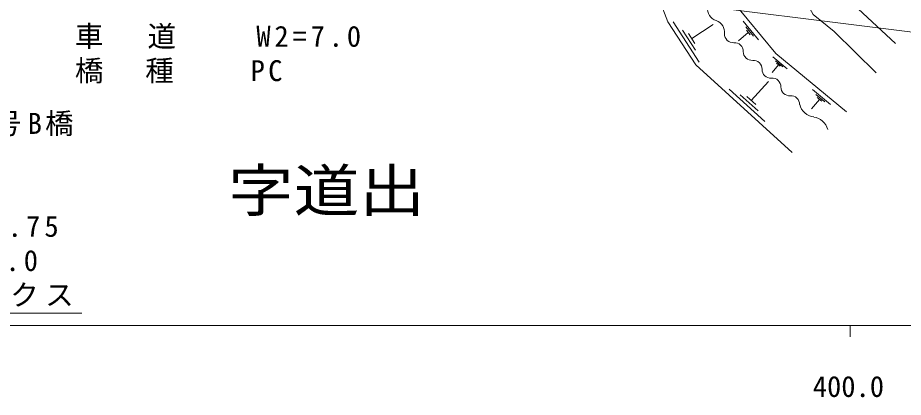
# Model space of a CAD drawing. Units: millimetres, scale not verified. Extents: x 40000 to 680000, y 20000 to 380000.
# Drawn here: x 395159 to 472646, y 198715 to 231926 of the extents above; entities that cross this region are included whole.
import ezdxf
from ezdxf.enums import TextEntityAlignment as Align

# ---------------------------------------------------------------- set-up
doc = ezdxf.new("R2010")
doc.units = ezdxf.units.MM
doc.header["$LTSCALE"] = 1000
for name, color, linetype, lineweight in [('M-BGD', 7, 'Continuous', 13), ('M-STR-HTXT', 7, 'Continuous', 13), ('M-TTL-BAND', 7, 'Continuous', 13)]:
    doc.layers.add(name, color=color, linetype=linetype, lineweight=lineweight)
doc.layers.add('M-BMK-HTXT', color=7, linetype='Continuous')
doc.styles.add('ＭＳ ゴシック', font='')
doc.styles.get('ＭＳ ゴシック').set_extended_font_data('MS Gothic')

msp = doc.modelspace()

# ---------------------------------------------------------------- linework, layer by layer
at = {"layer": 'M-BGD'}
for p, q in [((454797, 228047), (452522, 231573)), ((454130, 230113), (456010, 231326)), ((458629, 231619), (459974, 229998)), ((458857, 231124), (459529, 230314)), ((454463, 229080), (453326, 230843)), ((454414, 229672), (453845, 230554)), ((459085, 230630), (458220, 229912)), ((458917, 230832), (459253, 230427)), ((461718, 227811), (461167, 227143)), ((461229, 228494), (462482, 227461)), ((461473, 228152), (462100, 227636)), ((461561, 227940), (461874, 227681)), ((459348, 224681), (460853, 226341)), ((460528, 222856), (457416, 225677)), ((464694, 225637), (466266, 224340)), ((459938, 223769), (458382, 225179)), ((459737, 224329), (458959, 225034)), ((465307, 224778), (464616, 223940)), ((465001, 225208), (465787, 224559)), ((465111, 224941), (465504, 224616))]:
    msp.add_line(p, q, dxfattribs=at)
for points in [[(470274, 227110), (466587, 230723), (464747, 232209), (462250, 236694), (460695, 240573), (458099, 247889), (448332, 283194)], [(467670, 223701), (461488, 228799), (457730, 233330), (454699, 241506), (451624, 251994), (449081, 261983), (446899, 269840), (444490, 279847), (444013, 281424)], [(498334, 273015), (476782, 275728), (456172, 278732), (454414, 278691), (453619, 277727), (454143, 275763), (462757, 244626), (465626, 236537), (467465, 233871), (471970, 229661)], [(462924, 220144), (454483, 227796), (452058, 231555), (450457, 235672), (440867, 268698), (439653, 273577), (438864, 276142)]]:
    msp.add_lwpolyline(points, dxfattribs=at)
for centre, radius, start, end in [((456586, 232696), 1071, 172.5319, 252.44137), ((455939, 230654), 1071, 352.5319, 72.44137), ((457763, 230501), 762, 178.96101, 274.51362), ((457883, 228981), 762, 358.96101, 94.51362), ((459408, 228953), 762, 178.96101, 274.51362), ((459528, 227434), 762, 358.96101, 94.51362), ((461052, 227406), 762, 178.96101, 274.51362), ((461172, 225886), 762, 358.96101, 94.51362), ((462696, 225858), 762, 178.96101, 274.51362), ((462816, 224339), 762, 358.96101, 94.51362), ((464999, 224693), 1467, 194.52184, 262.40279), ((464611, 221784), 1467, 14.52184, 82.40279)]:
    msp.add_arc(centre, radius, start, end, dxfattribs=at)
at = {"layer": 'M-STR-HTXT'}
msp.add_line((525199, 224145), (447327, 233939), dxfattribs=at)
msp.add_lwpolyline([(381205, 293830), (365930, 206061), (400764, 206061)], dxfattribs=at)
msp.add_arc((-171053, -5114305), 5389590, 82.28231, 83.49617, dxfattribs=at)
at = {"layer": 'M-TTL-BAND'}
for p, q in [((40000, 205000), (579000, 205000)), ((468000, 205000), (468000, 204000))]:
    msp.add_line(p, q, dxfattribs=at)

# ---------------------------------------------------------------- texts
at = {"layer": 'M-BMK-HTXT', "style": 'ＭＳ ゴシック', "width": 1.15}
msp.add_text('字道出', height=3666, dxfattribs=at).set_placement((422177, 213871), align=Align.BOTTOM_CENTER)
at = {"layer": 'M-STR-HTXT', "char_height": 1833, "attachment_point": 7, "style": 'ＭＳ ゴシック'}
for s, insert in [('\\T1.27;車\u3000道\u3000\u3000W2=7.0', (400163, 229177)), ('\\T1.23;橋\u3000種\u3000\u3000PC', (400163, 226177)), ('\\T1.22;橋\u3000名\u3000\u3000引野1号B橋', (370108, 221557)), ('\\T1.29;全\u3000幅\u3000\u3000W1=19.75', (370108, 212557)), ('\\T1.28;車\u3000道\u3000\u3000W2=14.0', (370108, 209557)), ('\\T1.22;橋\u3000種\u3000\u3000RCボックス', (370108, 206557))]:
    msp.add_mtext(s, dxfattribs=dict(at, insert=insert))
at = {"layer": 'M-TTL-BAND', "style": 'ＭＳ ゴシック'}
msp.add_text('400.0', height=1833, dxfattribs=at).set_placement((467844, 198195), align=Align.BOTTOM_CENTER)

doc.saveas('drawing.dxf')
